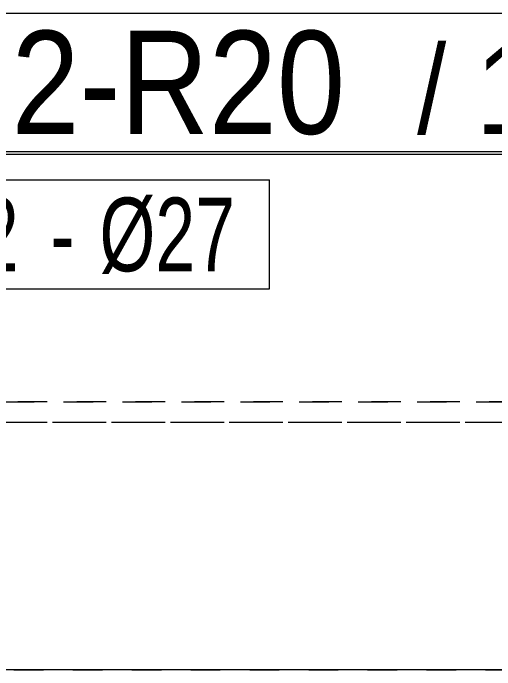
# Model space of a CAD drawing. Header units: millimetres. Extents: x 2 to 825, y 1 to 579.
# Drawn here: x 128.47 to 144.81, y 544.3 to 566.6 of the extents above; entities that cross this region are included whole.
import ezdxf

# ---------------------------------------------------------------- set-up
doc = ezdxf.new("R2010")
doc.units = ezdxf.units.MM
doc.linetypes.add('XKITLINE00', pattern=[0])
doc.linetypes.add('XKITLINE01', pattern=[4, 1, -1, 1, -1])
for name, color, linetype, lineweight in [('BoltMark', 7, 'Continuous', 0), ('Part', 2, 'Continuous', 0), ('PartMark', 7, 'Continuous', 0)]:
    doc.layers.add(name, color=color, linetype=linetype, lineweight=lineweight)
doc.styles.add('ARIAL', font='ARIAL.TTF')
doc.styles.add('ARIAL_NARROW', font='ARIALN.TTF')

# ---------------------------------------------------------------- blocks, each defined once
blk = doc.blocks.new('*A78')
at = {"layer": 'Part', "color": 2, "linetype": 'XKITLINE00', "lineweight": 0}
for p, q in [((328.801, 561.8), (123.857, 561.8)), ((328.801, 544.3), (123.857, 544.3))]:
    blk.add_line(p, q, dxfattribs=at)
at = {"layer": 'Part', "color": 7, "linetype": 'XKITLINE01', "lineweight": 0}
for p, q in [((120.176, 553.4), (328.801, 553.4)), ((328.801, 552.7), (120.176, 552.7))]:
    blk.add_line(p, q, dxfattribs=at)
blk = doc.blocks.new('*A110')
at = {"layer": 'Part', "color": 7, "linetype": 'XKITLINE01', "lineweight": 0}
for p, q in [((313.801, 561.8), (116.494, 561.8)), ((313.621, 553.4), (116.614, 553.4)), ((313.621, 552.7), (116.614, 552.7)), ((116.494, 544.3), (313.801, 544.3))]:
    blk.add_line(p, q, dxfattribs=at)
blk = doc.blocks.new('*A254')
at = {"layer": 'BoltMark', "color": 7, "linetype": 'XKITLINE00', "lineweight": 0}
for p, q in [((125.346, 560.935), (137.162, 560.935)), ((125.346, 557.235), (125.346, 560.935)), ((137.162, 557.235), (137.162, 560.935)), ((121.482, 558.05), (125.346, 557.235)), ((125.346, 557.235), (137.162, 557.235))]:
    blk.add_line(p, q, dxfattribs=at)
at = {"layer": 'BoltMark', "color": 3, "style": 'ARIAL_NARROW', "width": 0.85}
for s, p in [('Ø27', (131.395, 557.835)), ('12', (125.946, 557.835)), ('-', (129.735, 557.835))]:
    blk.add_text(s, height=2.5, dxfattribs=at).set_placement(p)
blk = doc.blocks.new('*A261')
at = {"layer": 'PartMark', "color": 7, "linetype": 'XKITLINE00', "lineweight": 0}
for p, q in [((127.81, 566.6), (151.459, 566.6)), ((127.81, 561.9), (151.459, 561.9))]:
    blk.add_line(p, q, dxfattribs=at)
at = {"layer": 'PartMark', "color": 1, "style": 'ARIAL', "width": 0.85}
blk.add_text('2-R20', height=3.5, dxfattribs=at).set_placement((128.41, 562.5))
at = {"layer": 'PartMark', "color": 3, "style": 'ARIAL', "width": 0.85}
for s, p in [('/', (142.172, 562.5)), ('169', (144.183, 562.5))]:
    blk.add_text(s, height=3, dxfattribs=at).set_placement(p)

msp = doc.modelspace()

# ---------------------------------------------------------------- block references
at = {"lineweight": 0}
for name in ['*A261', '*A110', '*A254']:
    msp.add_blockref(name, (0, 0), dxfattribs=at)
at = {"layer": 'Part', "lineweight": 0}
msp.add_blockref('*A78', (0, 0), dxfattribs=at)

doc.saveas('drawing.dxf')
